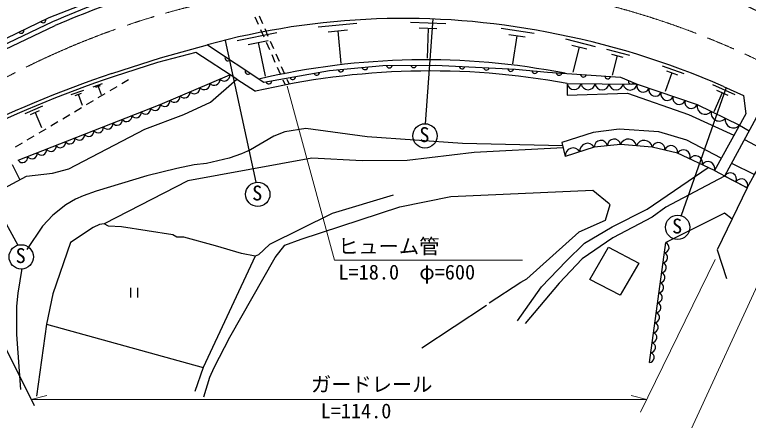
# Model space of a CAD drawing. Units: millimetres, scale not verified. Extents: x 40000 to 680000, y 20000 to 380000.
# Drawn here: x 151274 to 241820, y 263530 to 313571 of the extents above; entities that cross this region are included whole.
import ezdxf
from ezdxf.enums import TextEntityAlignment as Align

# ---------------------------------------------------------------- set-up
doc = ezdxf.new("R2010")
doc.units = ezdxf.units.MM
doc.header["$LTSCALE"] = 1000
doc.linetypes.add('CHAIN', pattern=[18.5, 12, -1.5, 3.5, -1.5])
for name, color, linetype, lineweight in [('M-BGD', 7, 'Continuous', 25), ('M-BMK', 2, 'CHAIN', 13), ('M-STR-HTXT', 7, 'Continuous', 13)]:
    doc.layers.add(name, color=color, linetype=linetype, lineweight=lineweight)
doc.styles.add('ＭＳ ゴシック', font='')
doc.styles.get('ＭＳ ゴシック').set_extended_font_data('MS Gothic')

msp = doc.modelspace()

# ---------------------------------------------------------------- linework, layer by layer
at = {"layer": 'M-BGD'}
for p, q in [((180933, 313307), (181337, 312392)), ((181447, 313410), (181849, 312495)), ((188732, 312077), (193483, 312504)), ((200125, 312636), (204499, 312492)), ((202872, 313040), (201956, 300115)), ((181620, 311752), (182024, 310837)), ((182131, 311854), (182533, 310939)), ((189984, 311471), (192359, 311685)), ((191171, 311578), (191534, 307540)), ((201197, 311944), (203384, 311872)), ((202291, 311908), (202169, 308190)), ((211320, 311904), (215401, 311279)), ((178739, 310380), (183634, 311367)), ((212247, 311136), (214287, 310823)), ((213267, 310979), (212735, 307510)), ((219269, 310599), (222932, 309660)), ((181082, 292902), (177303, 310396)), ((180111, 309892), (182558, 310386)), ((181334, 310139), (182174, 305978)), ((182307, 310197), (182711, 309282)), ((182815, 310298), (183217, 309382)), ((220044, 309815), (221876, 309345)), ((220960, 309580), (220161, 306466)), ((224322, 309304), (227144, 308580)), ((182994, 308642), (183398, 307727)), ((183499, 308741), (183901, 307826)), ((224919, 308700), (226330, 308338)), ((225624, 308519), (225009, 306120)), ((183681, 307087), (184085, 306172)), ((184183, 307185), (184585, 306270)), ((231198, 307272), (233875, 306306)), ((232392, 306387), (231571, 304113)), ((231723, 306629), (233061, 306146)), ((164510, 305088), (165302, 305561)), ((184368, 305532), (184646, 304903)), ((184867, 305629), (185144, 304998)), ((158247, 303713), (159812, 304275)), ((160962, 304688), (162111, 305100)), ((161311, 304619), (161886, 304825)), ((161598, 304722), (161949, 303745)), ((163050, 304217), (163909, 304730)), ((239082, 304577), (233522, 288778)), ((237397, 304957), (240141, 303741)), ((237901, 304242), (239273, 303634)), ((158723, 303619), (159505, 303900)), ((159114, 303759), (159592, 302429)), ((161590, 303347), (162449, 303859)), ((238587, 303938), (237553, 301606)), ((160130, 302476), (160989, 302988)), ((152554, 301373), (154757, 302307)), ((153245, 301276), (154347, 301743)), ((158670, 301605), (159529, 302117)), ((153796, 301510), (154589, 299636)), ((157210, 300734), (158069, 301246)), ((155750, 299863), (156609, 300375)), ((240735, 299958), (241931, 299255)), ((154290, 298992), (155149, 299504)), ((184600, 299099), (183245, 298591)), ((187224, 299523), (184600, 299099)), ((194760, 298507), (187224, 299523)), ((152830, 298121), (153689, 298633)), ((183245, 298591), (180366, 296898)), ((206528, 297660), (194760, 298507)), ((241342, 298169), (244278, 296611)), ((151370, 297250), (152229, 297762)), ((218910, 297382), (206528, 297660)), ((179266, 296390), (177742, 295882)), ((180366, 296898), (179266, 296390)), ((174948, 295205), (173424, 295035)), ((177742, 295882), (174948, 295205)), ((239751, 295241), (242577, 293862)), ((139184, 294312), (153670, 265370)), ((150947, 295088), (151902, 293213)), ((171307, 294612), (167582, 293681)), ((173424, 295035), (171307, 294612)), ((167582, 293681), (161316, 291818)), ((241682, 292200), (238896, 293666)), ((161316, 291818), (159708, 291225)), ((205089, 291141), (222615, 291903)), ((222615, 291903), (224647, 290294)), ((158776, 290802), (157591, 290125)), ((159708, 291225), (158776, 290802)), ((197977, 291310), (190442, 289024)), ((198824, 289871), (205089, 291141)), ((157591, 290125), (155982, 288855)), ((186632, 285891), (198824, 289871)), ((224732, 290125), (224139, 288177)), ((224647, 290294), (224732, 290125)), ((155982, 288855), (154712, 287500)), ((190442, 289024), (182737, 285214)), ((224139, 288177), (220922, 286738)), ((154712, 287500), (152765, 284621)), ((160978, 287331), (158184, 285468)), ((161740, 287669), (160978, 287331)), ((162332, 287754), (161740, 287669)), ((162840, 287500), (162332, 287754)), ((164449, 287415), (162840, 287500)), ((170799, 286399), (164449, 287415)), ((171307, 286145), (170799, 286399)), ((172154, 286145), (171307, 286145)), ((176048, 285045), (172154, 286145)), ((220922, 286738), (214487, 280981)), ((158184, 285468), (155982, 279118)), ((184600, 285129), (186632, 285891)), ((229610, 270662), (231619, 285447)), ((179266, 284113), (176048, 285045)), ((182737, 285214), (181382, 283944)), ((183414, 283605), (184600, 285129)), ((177826, 273784), (183414, 283605)), ((180959, 283775), (179266, 284113)), ((181382, 283944), (180959, 283775)), ((165580, 279869), (165580, 278669)), ((166480, 278669), (166480, 279869)), ((155982, 279118), (155220, 275393)), ((209492, 277679), (201533, 272429)), ((155220, 275393), (153950, 266503)), ((155220, 275393), (174524, 270059)), ((175879, 270059), (177826, 273784)), ((175371, 268873), (175879, 270059)), ((174609, 266418), (175371, 268873))]:
    msp.add_line(p, q, dxfattribs=at)
for points in [[(125568, 297749), (127512, 299485), (134361, 302973), (155531, 313242), (161982, 315769), (168195, 317744), (176252, 320193), (178780, 319903)], [(155940, 312677), (146778, 308345), (88569, 279266)], [(88795, 278807), (147357, 308016), (156283, 312229)], [(163281, 306319), (169272, 308266), (175055, 309857)], [(175055, 309857), (182009, 305235), (190136, 306686), (196714, 307299), (203228, 307363), (213096, 306847), (217030, 306492), (226059, 305848), (228091, 305009)], [(178677, 305600), (173614, 308911), (168885, 307686), (163539, 305932)], [(151710, 295604), (169220, 302504), (177825, 306157)], [(143882, 262367), (145839, 281995), (146946, 288380), (149332, 291831), (152750, 293669), (155943, 294023), (157942, 294539), (167358, 299441), (172131, 301247), (175452, 302795), (178677, 305600), (180999, 304117)], [(219459, 305087), (228091, 305009), (235504, 302491), (240735, 299958)], [(219459, 305087), (219476, 303661), (226915, 303898), (234439, 301275), (240049, 298717)], [(238769, 304721), (241215, 303594), (241510, 301358), (237626, 294335), (241682, 292200), (242577, 293862), (246799, 300687), (244802, 301862), (243417, 301289), (242786, 300830), (238896, 293666)], [(238486, 295890), (234246, 298072), (230784, 299104), (225883, 299448), (222680, 299039), (218810, 297792), (219228, 296074)], [(92236, 271959), (144357, 298466), (151681, 285139)], [(218966, 297150), (208004, 296564), (199733, 295597), (194170, 295548), (187930, 295887), (172645, 293081), (162332, 287754)], [(237626, 294335), (233094, 296493), (229966, 297235), (226064, 297558), (222807, 297235), (219228, 296074)], [(213328, 275793), (216295, 280018), (219358, 283146), (221615, 285371), (225001, 287402), (229323, 289563), (236855, 294702)], [(238896, 293666), (235937, 292078), (231623, 289843), (229932, 288581), (225098, 286048), (221293, 283436), (218487, 280469), (214295, 275471)], [(241682, 292200), (237972, 284544), (239133, 281013)], [(239819, 288356), (238886, 289101), (231619, 285447)], [(180959, 283775), (174524, 270059), (173508, 267095)], [(152172, 282251), (151664, 279203), (151495, 277594), (151495, 274123), (152003, 267349)], [(209830, 278017), (213725, 280557), (214487, 280981)]]:
    msp.add_lwpolyline(points, dxfattribs=at)
msp.add_lwpolyline([(222276, 280896), (224562, 284875), (228288, 282928), (226002, 278949)], close=True, dxfattribs=at)
for centre in [(201908, 298618), (181279, 291415), (233102, 287338), (152082, 283694)]:
    msp.add_circle(centre, 1500, dxfattribs=at)
for centre, radius, start, end in [((200880, 210351), 111759, 101.40513, 113.71021), ((202156, 206224), 115505, 101.5674, 113.40047), ((218237, 264456), 55865, 54.30668, 70.21834), ((215364, 258435), 62053, 55.52682, 69.57357), ((154768, 312932), 354, 214.67426, 17.07944), ((199314, 220998), 92110, 78.95204, 105.2701), ((152069, 311623), 354, 214.67426, 17.07944), ((199012, 213888), 99153, 66.36162, 79.56816), ((177583, 308242), 354, 155.18917, 317.59434), ((201979, 217974), 90029, 78.95678, 103.19873), ((194506, 307147), 354, 194.11843, 356.52361), ((197501, 307361), 354, 189.36468, 351.76986), ((200501, 307390), 354, 189.36468, 351.76986), ((206500, 307246), 354, 185.80428, 348.20946), ((209496, 307090), 354, 185.80428, 348.20946), ((213399, 158806), 155794, 108.76551, 116.30575), ((177134, 306077), 696, 219.35006, 6.65539), ((180082, 306581), 354, 155.18917, 317.59434), ((202538, 213041), 93588, 79.58326, 103.30566), ((188546, 306457), 354, 198.92208, 1.32726), ((191519, 306869), 354, 194.11843, 356.52361), ((212492, 306933), 354, 185.80428, 348.20946), ((215483, 306686), 354, 183.64533, 346.05051), ((218472, 306444), 354, 184.71179, 347.11697), ((221465, 306230), 354, 184.71179, 347.11697), ((204116, 182683), 129756, 108.22292, 117.29302), ((175905, 305555), 696, 219.35006, 6.65539), ((182639, 305402), 354, 198.92208, 1.32726), ((185593, 305930), 354, 198.92208, 1.32726), ((224457, 306016), 354, 184.71179, 347.11697), ((227365, 305367), 354, 166.37155, 328.77673), ((173446, 304511), 696, 219.35006, 6.65539), ((174675, 305033), 696, 219.35006, 6.65539), ((220324, 305201), 872, 187.51297, 351.45643), ((222050, 305185), 872, 187.51297, 351.45643), ((223776, 305170), 872, 187.51297, 351.45643), ((225503, 305154), 872, 187.51297, 351.45643), ((227229, 305139), 872, 187.51297, 351.45643), ((228843, 304789), 784, 163.70071, 338.78191), ((230326, 304286), 784, 163.70071, 338.78191), ((170988, 303468), 696, 219.35006, 6.65539), ((172217, 303989), 696, 219.35006, 6.65539), ((231808, 303782), 784, 163.70071, 338.78191), ((233291, 303279), 784, 163.70071, 338.78191), ((168584, 302408), 644, 214.40176, 8.61771), ((169758, 302946), 696, 219.35006, 6.65539), ((234774, 302775), 784, 163.70071, 338.78191), ((236485, 302295), 1001, 168.66582, 319.65753), ((166249, 301488), 644, 214.40176, 8.61771), ((167417, 301948), 644, 214.40176, 8.61771), ((238229, 301450), 1001, 168.66582, 319.65753), ((163915, 300568), 644, 214.40176, 8.61771), ((165082, 301028), 644, 214.40176, 8.61771), ((239973, 300606), 1001, 168.66582, 319.65753), ((161580, 299648), 644, 214.40176, 8.61771), ((162747, 300108), 644, 214.40176, 8.61771), ((159245, 298728), 644, 214.40176, 8.61771), ((160412, 299188), 644, 214.40176, 8.61771), ((156910, 297807), 644, 214.40176, 8.61771), ((158078, 298267), 644, 214.40176, 8.61771), ((223628, 297245), 821, 10.63683, 180.67201), ((225257, 297406), 821, 10.63683, 180.67201), ((227018, 297214), 1014, 10.35428, 160.19681), ((228969, 297053), 1014, 10.35428, 160.19681), ((155743, 297347), 644, 214.40176, 8.61771), ((220189, 296160), 965, 30.84312, 185.09516), ((221979, 296740), 965, 30.84312, 185.09516), ((230735, 296996), 806, 350.61855, 162.70295), ((232299, 296625), 806, 350.61855, 162.70295), ((153408, 296427), 644, 214.40176, 8.61771), ((154576, 296887), 644, 214.40176, 8.61771), ((233810, 296051), 842, 340.77721, 148.28935), ((235320, 295332), 842, 340.77721, 148.28935), ((152241, 295967), 644, 214.40176, 8.61771), ((236831, 294612), 842, 340.77721, 148.28935), ((239575, 293266), 788, 334.98625, 149.47998), ((240968, 292533), 788, 334.98625, 149.47998), ((231400, 284849), 636, 274.64274, 69.87898), ((231233, 283617), 636, 274.64274, 69.87898), ((231065, 282385), 636, 274.64274, 69.87898), ((230898, 281153), 636, 274.64274, 69.87898), ((230731, 279921), 636, 274.64274, 69.87898), ((230563, 278689), 636, 274.64274, 69.87898), ((230396, 277457), 636, 274.64274, 69.87898), ((230228, 276225), 636, 274.64274, 69.87898), ((230061, 274993), 636, 274.64274, 69.87898), ((229893, 273761), 636, 274.64274, 69.87898), ((229726, 272529), 636, 274.64274, 69.87898), ((229559, 271297), 636, 274.64274, 69.87898)]:
    msp.add_arc(centre, radius, start, end, dxfattribs=at)
for points, knots in [([(278979, 293340), (277851, 295027), (277566, 295450), (276659, 296801), (274846, 299499), (273816, 301000), (272001, 303695), (270457, 305988), (269668, 307324), (268059, 309571), (266995, 311059), (266320, 311834), (265222, 313298), (263880, 315085), (263214, 316151), (261839, 317913), (260922, 319089), (260400, 319743), (259417, 320865), (258310, 322129), (257724, 322875), (256493, 324018), (255056, 325353), (254113, 325949), (252495, 327057), (250242, 328598), (248889, 329324), (246547, 330726), (244710, 331825), (243663, 332409), (241817, 333492), (239716, 334724), (238509, 335364), (236442, 336652), (234486, 337872), (233268, 338400), (231498, 339877), (230512, 340699), (229954, 341204), (229262, 342285), (228430, 343584), (228325, 344352), (227994, 346025)], [0, 0, 0, 0, 1, 1, 1, 2, 2, 2, 3, 3, 3, 4, 4, 4, 5, 5, 5, 6, 6, 6, 7, 7, 7, 8, 8, 8, 9, 9, 9, 10, 10, 10, 11, 11, 11, 12, 12, 12, 13, 13, 13, 14, 14, 14, 14]), ([(229074, 345802), (229888, 344169), (230179, 343566), (231181, 342341), (232139, 341168), (232805, 340610), (233997, 339675), (235551, 338455), (236605, 338030), (238296, 337009), (240701, 335558), (242096, 334827), (244509, 333390), (247281, 331741), (248994, 331048), (251568, 329105), (253654, 327531), (254658, 326441), (256534, 324623), (257787, 323409), (258537, 322767), (259663, 321435), (260457, 320496), (260819, 319905), (261564, 318927), (262204, 318087), (262569, 317621), (263208, 316780), (264444, 315153), (265154, 314254), (266356, 312601), (267667, 310800), (268345, 309751), (269653, 307947), (270810, 306351), (271464, 305461), (272658, 303891), (273805, 302382), (274460, 301545), (275645, 300066), (276929, 298461), (277521, 297446), (278966, 295984), (279557, 295387), (279765, 295167), (280523, 294501)], [0, 0, 0, 0, 1, 1, 1, 2, 2, 2, 3, 3, 3, 4, 4, 4, 5, 5, 5, 6, 6, 6, 7, 7, 7, 8, 8, 8, 9, 9, 9, 10, 10, 10, 11, 11, 11, 12, 12, 12, 13, 13, 13, 14, 14, 14, 15, 15, 15, 15]), ([(274603, 294649), (272384, 298282), (271786, 299246), (270090, 302256), (268607, 304887), (268166, 306599), (266414, 309060), (265617, 310179), (265024, 310693), (264092, 311704), (262546, 313381), (261696, 314338), (260061, 315928), (258334, 317608), (257134, 318302), (255450, 320024), (253958, 321549), (253397, 322661), (251870, 324152), (250768, 325228), (250121, 325830), (248807, 326635), (247547, 327406), (246717, 327607), (245356, 328182), (243342, 329034), (242134, 329327), (240165, 330279), (238892, 330893), (238294, 331445), (237069, 332149), (235607, 332989), (234676, 333277), (233296, 334245), (232253, 334977), (231914, 335686), (230910, 336470), (229596, 337496), (228840, 338058), (227395, 338889), (226359, 339484), (225842, 340126), (224654, 340243), (223281, 340378), (222474, 340115), (221171, 339663), (220085, 339286), (219628, 338730), (218559, 338308), (217384, 337844), (216693, 337660), (215463, 337373), (213148, 336833), (211819, 336671), (209465, 336341), (207038, 336001), (206213, 335932), (203226, 335675)], [0, 0, 0, 0, 1, 1, 1, 2, 2, 2, 3, 3, 3, 4, 4, 4, 5, 5, 5, 6, 6, 6, 7, 7, 7, 8, 8, 8, 9, 9, 9, 10, 10, 10, 11, 11, 11, 12, 12, 12, 13, 13, 13, 14, 14, 14, 15, 15, 15, 16, 16, 16, 17, 17, 17, 18, 18, 18, 19, 19, 19, 19]), ([(191010, 328426), (191584, 328905), (191762, 329035), (192264, 329400), (193199, 330079), (193757, 330421), (194786, 330947), (196432, 331790), (197398, 332186), (199143, 332796), (200253, 333185), (200916, 333296), (202081, 333456), (204151, 333739), (205345, 333421), (207427, 333585), (209440, 333742), (210582, 333799), (212558, 334215), (214258, 334574), (215168, 334951), (216829, 335462), (218890, 336096), (219960, 336798), (222089, 337139), (223438, 337355), (224249, 337375), (225586, 337096), (226920, 336817), (227624, 336434), (228811, 335763), (230525, 334794), (231152, 333761), (232781, 332653), (233945, 331861), (234576, 331363), (235848, 330761), (237592, 329935), (238662, 329693), (240463, 328998), (241870, 328455), (242702, 328249), (244060, 327594), (245531, 326884), (246322, 326406), (247672, 325487), (249352, 324342), (250272, 323656), (251782, 322294), (253429, 320808), (254080, 319700), (255684, 318167), (256800, 317099), (257518, 316603), (258683, 315587), (259671, 314725), (260262, 314281), (261198, 313362), (262585, 311999), (263346, 311204), (264519, 309653), (265523, 308326), (265769, 307377), (266615, 305945), (267893, 303784), (268735, 302649), (269969, 300463), (270921, 298778), (271631, 297907), (272299, 296091), (272398, 295823), (272444, 295727), (272539, 295401)], [0, 0, 0, 0, 1, 1, 1, 2, 2, 2, 3, 3, 3, 4, 4, 4, 5, 5, 5, 6, 6, 6, 7, 7, 7, 8, 8, 8, 9, 9, 9, 10, 10, 10, 11, 11, 11, 12, 12, 12, 13, 13, 13, 14, 14, 14, 15, 15, 15, 16, 16, 16, 17, 17, 17, 18, 18, 18, 19, 19, 19, 20, 20, 20, 21, 21, 21, 22, 22, 22, 23, 23, 23, 24, 24, 24, 24]), ([(271187, 296464), (270601, 297903), (270398, 298400), (269681, 299522), (268957, 300655), (268258, 301078), (267512, 302197), (267122, 302782), (267074, 303203), (266758, 303831), (265701, 305926), (265405, 307299), (263956, 309143), (263079, 310259), (262473, 310797), (261397, 311723), (260392, 312589), (259689, 312898), (258667, 313744), (256686, 315384), (255744, 316493), (253916, 318302), (252730, 319475), (252285, 320376), (250949, 321376), (249486, 322472), (248460, 322769), (246886, 323698), (245341, 324610), (244565, 325276), (242973, 326105), (240714, 327283), (239383, 327813), (237040, 328814), (235699, 329387), (234886, 329567), (233579, 330212), (232276, 330854), (231681, 331472), (230354, 332061), (228759, 332768), (227876, 333363), (226140, 333544), (225071, 333656), (224461, 333532), (223388, 333458), (220722, 333275), (219236, 333083), (216573, 332856), (215289, 332747), (214560, 332778), (213284, 332598), (210903, 332263), (209576, 332012), (207222, 331523), (205434, 331151), (204461, 330816), (202674, 330441), (201647, 330225), (201066, 330137), (200036, 329935), (199382, 329806), (199177, 329765), (198363, 329602)], [0, 0, 0, 0, 1, 1, 1, 2, 2, 2, 3, 3, 3, 4, 4, 4, 5, 5, 5, 6, 6, 6, 7, 7, 7, 8, 8, 8, 9, 9, 9, 10, 10, 10, 11, 11, 11, 12, 12, 12, 13, 13, 13, 14, 14, 14, 15, 15, 15, 16, 16, 16, 17, 17, 17, 18, 18, 18, 19, 19, 19, 20, 20, 20, 21, 21, 21, 21])]:
    msp.add_open_spline(points, degree=3, knots=knots, dxfattribs=at)
at = {"layer": 'M-BMK'}
for centre, radius, start, end in [((199345, 217657), 100303, 58.36804, 100.18301), ((198110, 215216), 102500, 99.26186, 118.39863)]:
    msp.add_arc(centre, radius, start, end, dxfattribs=at)
at = {"layer": 'M-STR-HTXT'}
for p, q in [((248732, 292828), (234130, 261084)), ((228517, 264521), (237745, 283349)), ((153315, 266079), (155246, 266597)), ((229281, 266079), (227349, 266597)), ((153315, 266079), (229281, 266079))]:
    msp.add_line(p, q, dxfattribs=at)
msp.add_lwpolyline([(184904, 304733), (190763, 283293), (213951, 283293)], dxfattribs=at)

# ---------------------------------------------------------------- texts
at = {"layer": 'M-BGD', "style": 'ＭＳ ゴシック'}
for p in [(201218, 297307), (180589, 290104), (232412, 286027), (151392, 282383)]:
    msp.add_text('S', height=1833, dxfattribs=at).set_placement(p, align=Align.BOTTOM_LEFT)
at = {"layer": 'M-STR-HTXT', "style": 'ＭＳ ゴシック'}
for s, p in [('ヒューム管', (191195, 283535)), ('L=18.0\u3000φ=600', (191236, 280351)), ('ガードレール', (187837, 266505)), ('L=114.0', (189034, 263226))]:
    msp.add_text(s, height=1833, dxfattribs=at).set_placement(p, align=Align.BOTTOM_LEFT)

doc.saveas('drawing.dxf')
